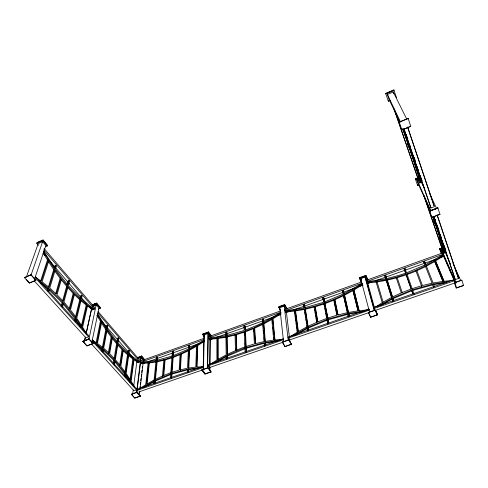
<?xml version="1.0" encoding="UTF-8"?>
<svg xmlns="http://www.w3.org/2000/svg" width="488" height="488" viewBox="0 0 488 488"><rect width="100%" height="100%" fill="white"/><g stroke="black" fill="none" stroke-linecap="round" stroke-linejoin="round"><path stroke-width="0.73" d="M210.798 335.537L210.792 335.866L208.278 332.053L208.278 332.383M211.054 371.984L207.943 367.714L201.825 370.008L204.972 374.064L211.054 371.984L207.943 367.714M283.382 342.088L209.34 367.604L209.358 366.5M212.548 338.8L209.694 339.819L209.706 339.142M209.755 370.764L209.797 367.031M209.834 364.042L210.133 339.373L209.889 364.024M209.809 370.746L209.852 367.013M208.455 366.439L208.461 366.073M203.167 369.355L203.941 334.963L208.114 333.469L207.583 367.836L208.065 333.487L210.169 336.385M209.34 367.604L208.01 365.854L208.028 364.756L283.534 338.629M209.694 339.819L208.425 338.074L208.449 336.732L280.49 310.966M210.987 336.092L208.468 332.609L208.48 331.944L202.709 334.018L202.697 334.683L204.387 336.988M204.972 374.064L201.831 369.819M205.35 373.753L202.209 369.69M203.667 334.042L203.673 333.713M203.478 369.989L204.252 334.853M203.069 333.89L203.051 334.555L204.326 336.287M203.344 333.829L203.331 334.158L208.303 332.377M197.079 366.86L197.762 345.553L204.265 341.38M196.548 345.449L195.81 367.116L188.301 368.074L189.149 349.621L196.548 345.449L196.981 346.022L189.588 350.195L188.789 367.903M196.859 349.756L196.908 348.267M188.1 372.381L188.252 369.074L201.434 367.586M172.471 356.661L172.02 356.1L172.343 351.683L173.1 351.415L172.782 355.831L188.423 349.079L188.569 345.894L189.338 345.62L189.198 348.682L204.435 340.234M188.618 371.63L188.71 369.642L188.252 369.074M189.661 348.639L189.771 346.187L189.338 345.62M187.337 371.966L187.465 369.221L171.508 373.491L171.166 378.237M188.374 350.024L187.514 368.214L179.926 369.916L180.889 353.568L188.374 350.024L188.813 350.591M180.383 370.483L181.335 354.129L180.889 353.568M171.727 377.444L171.971 374.052L171.508 373.491M172.099 372.228L173.161 357.423L172.709 356.862L180.121 353.904L179.139 370.124L171.587 372.405L172.709 356.862M173.283 355.654L173.545 351.976L173.1 351.415M170.428 377.828L170.727 373.765L154.806 380.561L154.537 383.318M170.806 372.68L171.947 357.131L164.633 359.394L163.254 375.65L170.806 372.68L171.27 373.241M163.785 375.467L165.09 359.955L164.633 359.394M162.943 376.547L162.474 375.992L163.883 359.601L156.679 361.279L154.903 379.548L155.379 380.103L157.142 361.828L156.679 361.279M155.08 383.184L155.282 381.116L154.806 380.561M157.295 360.242L157.545 357.68L157.087 357.125L156.343 357.393L156.038 360.473L156.495 361.029M157.087 357.125L156.776 360.327L172.02 356.1M153.757 383.611L154.019 380.951L142.13 387.728M154.117 379.951L155.946 361.419L148.895 362.37L146.498 384.251L154.117 379.951L154.592 380.506M147.059 384.044L149.358 362.92L148.895 362.37M145.088 362.828L142.228 363.853L141.294 362.761L148.175 362.438L145.705 384.727L138.616 389.296M140.544 396.134L137.116 392.132L131.333 394.304L134.816 398.098L140.544 396.134L137.116 392.132M139.306 392.773L139.489 391.266M139.849 388.247L140.025 386.74M140.3 384.477L140.568 382.214M140.745 380.707L141.014 378.444M141.288 376.181L141.465 374.674M141.733 372.411L142.008 370.148M142.276 367.885L142.453 366.378M139.342 394.932L139.794 391.162M140.062 388.899L143.106 363.255M136.573 392.315L140.855 357.619M136.786 392.962L141.148 357.515L137.811 358.71M141.386 356.435L141.428 356.1L144.204 359.363M137.878 390.809L137.384 390.26L137.524 389.15L203.307 366.384M144.241 359.955L141.465 356.685L141.544 356.02L137.36 357.558M134.816 398.098L131.357 394.115M91.463 343.936L133.925 390.742L136.384 389.894L136.518 388.777L92.238 339.599M135.03 359.815L137.512 362.688L139.867 361.846L140.032 360.492L98.088 311.533M132.626 394.395L133.261 389.851M133.7 386.093L136.915 361.193M133.614 358.607L130.668 380.433L126.124 373.418L128.783 354.861L133.614 358.607L132.821 358.894L128.551 355.606M129.948 379.969L132.821 358.894M125.593 377.09L125.977 374.424L133.163 385.599M124.361 376.095L124.666 374.028L114.839 361.559M124.916 372.283L127.478 354.709L122.952 350.512M127.618 353.757L128.082 350.555L128.881 350.268L129.363 350.835L128.923 353.916L137.671 360.492L139.08 362.126L134.121 358.967L131.138 381.201L134.664 387.228M125.087 376.498L125.489 373.735L115.174 360.687L114.393 365.439M128.277 354.422L125.636 372.722L120.835 366.232L123.354 349.811L128.277 354.422L127.478 354.709M128.881 350.268L128.417 353.471L118.078 342.979L118.804 338.556L118.297 337.97L117.492 338.269L116.882 341.96M119.615 365.14L122.037 349.591L117.584 344.851M122.842 349.298L120.329 365.585L115.351 359.595L117.907 344.016L122.842 349.298L122.037 349.591M113.972 364.176L114.649 360.095L103.499 349.207L102.98 351.964M117.401 343.424L114.826 359.009L109.641 353.617L112.484 337.36L117.401 343.424L116.589 343.729L114.119 358.564M118.297 337.97L117.571 342.393L107.256 329.016L107.848 325.825L107.329 325.221L106.512 325.526L106.048 327.985M113.362 363.115L113.814 360.4L103.218 350.018M111.978 336.702L109.092 353.086L103.682 348.194L107.079 329.961L111.978 336.702L111.16 337.007L108.251 353.397M102.425 351.378L102.925 348.719L93.165 341.618M106.579 329.229L103.114 347.718L97.429 343.46L101.748 321.683L106.579 329.229L105.756 329.534L102.267 348.029M107.329 325.221L106.756 328.29L97.295 313.558M101.705 351.025L102.077 349.03L102.925 348.719M96.124 342.631L100.424 321.183L97.136 315.553M97.228 313.924L101.248 320.866L96.831 343.052L92.671 340.429M93.08 343.662L88.987 338.91L82.838 341.393L86.998 345.925L93.08 343.662L88.95 339.093L82.838 341.393M98.417 309.032L100.333 308.288L100.473 307.623L96.636 303.109L92.153 304.854M91.823 342.43L98.966 307.965L96.221 304.738L92.787 306.074M86.998 345.925L82.881 341.204M88.926 339.233L96.221 304.738M100.333 308.288L96.496 303.768L96.636 303.109M34.258 280.887L85.949 337.861L88.554 336.879L88.792 335.775L35.337 276.409M89.072 306.586L92.043 310.026L94.532 309.063L94.824 307.721L44.097 248.52M84.509 340.795L85.315 337.129M86.126 333.463L91.451 309.276M84.57 340.868L85.382 337.202M86.187 333.536L91.512 309.343M87.047 304.713L82.076 326.32L76.75 318.267L81.191 299.925L87.047 304.713L86.205 305.037L81.374 325.929M75.866 321.897L76.506 319.262L84.784 331.84M75.262 321.195L75.927 318.457L63.635 303.066L62.543 307.092M80.575 299.376L76.171 317.456L70.479 309.874L74.64 293.685L80.575 299.376L79.733 299.711L75.475 317.072M80.117 298.144L80.733 295.618L81.575 295.283L80.807 298.436L68.375 285.651L69.552 281.314L68.954 280.612L68.1 280.96L67.106 284.571M74.719 320.165L75.054 318.792L63.214 303.957M74.023 293.056L69.882 309.111L63.928 301.993L68.1 286.663L74.023 293.056L73.169 293.398L69.003 309.459M61.903 306.385L63.007 302.359L49.471 288.945L48.641 291.653M67.49 285.962L63.3 301.285L57.029 294.728L61.622 278.77L67.49 285.962L66.63 286.31L62.617 300.907M68.954 280.612L67.765 284.949L55.492 269.175L56.437 266.07L55.809 265.338L54.943 265.698L54.394 267.491M61.195 306.067L62.122 302.712L63.007 302.359M55.687 293.697L60.152 278.343L61.018 277.989L55.211 270.102L49.77 287.957L56.364 294.069L61.018 277.989M47.97 290.94L48.77 288.329L38.912 280.521M54.613 269.248L49.068 287.347L42.072 281.808L48.922 260.543L54.613 269.248L53.741 269.608L48.397 286.987M55.809 265.338L54.894 268.333L43.755 251.326M47.47 290L47.867 288.695L48.77 288.329M40.65 280.911L47.464 259.976L48.343 259.61L43.487 251.411M48.343 259.61L41.328 281.259L35.661 277.373M35.844 280.393L30.976 274.75L24.4 277.629L29.365 283.052L35.844 280.393L30.976 274.75M45.335 246.818L47.367 245.952L47.58 245.311L43.048 239.974L36.929 242.591L36.698 243.231L38.528 245.354M46.824 245.122L43.048 240.224M34.52 279.099L45.848 245.568L42.602 241.755L38.229 243.622L26.358 277.129M29.365 283.052L35.905 280.21M36.698 243.231L42.828 240.608L43.048 239.974M31 275.208L42.602 241.755M37.692 242.786L37.802 242.469M444.007 281.277L435.552 261.001L443.866 255.602L443.623 254.882L435.296 260.287L444.043 281.259L453.962 280.277M375.553 307.007L382.147 302.755L382.458 303.438M204.429 340.417L197.329 344.979L196.603 367.049L202.435 366.769M377.139 306.861L391.858 298.406L392.95 301.645M208.425 338.074L280.637 312.283L281.009 312.906L272.579 318.194L274.652 339.983L275.049 340.606L272.963 318.81L280.801 313.9M209.059 364.957L216.879 360.053L216.898 337.977L208.852 338.654L211.334 337.769L225.901 335.634L226.31 336.226M290.47 311.045L286.163 312.576L285.053 310.71L362.047 283.211L362.358 283.882L353.672 289.335L359.296 311.423L353.995 290L362.078 284.931M289.756 336.873L297.216 332.2L294.288 310.435L285.425 311.332L288.072 310.386L303.993 307.867L303.542 304.866L304.439 304.549L305.177 307.672M362.358 283.882L359.546 284.882L344.052 293.624L343.375 290.653L342.448 290.982L343.149 294.069L324.569 301.944L324.916 302.591L323.757 297.656L322.842 297.979L323.654 302.273L304.915 307.66L304.439 304.549M292.464 335.982L307.031 327.845L307.428 330.443M212.176 363.749L226.188 355.905L226.615 356.496L226.658 359.131M434.436 260.805L426.164 265.448L426.427 266.155L434.692 261.519L434.436 260.805L442.982 281.393L433.106 283.003L426.164 265.448M383.019 302.231L391.559 297.442L386.032 279.697L376.864 281.253L383.117 302.188M144.393 387.161L154.495 381.506L154.019 380.951M263.916 323.819L272.103 319.317L271.718 318.701L263.532 323.209L264.966 341.429L265.368 342.045L263.916 323.819L263.532 323.209M217.752 359.54L226.176 354.91L225.913 336.567L217.739 337.873L217.752 359.54L218.185 360.132L218.16 338.459L217.739 337.873M352.781 289.86L344.26 294.538L348.347 312.46L357.942 310.886L352.781 289.86L357.911 310.106M353.105 290.519L344.589 295.191L348.517 312.405M380.829 305.397L392.157 299.095M214.83 362.944L226.615 356.496M295.124 335.183L307.397 328.485L307.696 330.431M306.885 326.868L298.113 331.675L295.209 310.307L304.134 308.788L307.251 327.503L306.903 325.246M425.81 264.557L440.816 255.889L443.623 254.882M188.039 350.97L181.335 354.129M154.903 379.548L162.474 375.992M432.087 283.229L425.274 265.899L416.612 269.949L422.455 285.529L432.094 283.211M262.19 324.666L254.693 328.131L255.669 343.558M155.282 381.116L171.19 374.326L170.727 373.765M343.357 294.99L334.548 299.059L337.867 314.961L347.352 312.662L347.688 313.326L343.357 294.99L347.352 312.662M343.686 295.643L334.884 299.711L338.062 314.894M424.926 265.002L406.535 272.847L405.052 268.65L404.143 268.973L405.9 273.866M263.782 322.135L263.221 319.256L262.349 319.567L262.593 322.708L256.956 325.374L245.025 330.187L244.823 325.819L243.963 326.124L244.165 330.492L226.749 335.451L226.7 332.285L225.852 332.59L225.901 335.634M393.584 300.608L392.755 297.961L411.549 290.037L412.97 293.983M393.676 300.632L393.053 298.644L411.829 290.738M227.103 358.21L227.06 355.478L239.053 350.152L244.952 347.956L245.366 348.56L227.487 356.069L227.524 358.119M308.361 330.095L307.946 327.399L326.887 319.469L327.241 320.122L308.312 328.04L308.63 330.059M180.566 354.465L173.161 357.423M254.297 327.527L262.666 323.642L264.057 341.612L255.309 343.686L254.297 327.527L254.693 328.131M415.709 270.34L406.882 273.829L412.165 288.658L421.467 285.797L421.742 286.505L415.709 270.34L415.977 271.041L413.287 272.2L407.163 274.524L406.882 273.829M253.827 328.503L245.476 331.803L246.166 346.443M325.106 303.591L333.969 300.102L333.633 299.449L324.758 302.944L327.985 318.731L324.758 302.944M385.624 93.409L393.822 89.902L394.084 90.42L385.868 93.934L385.624 93.409L388.411 101.248L390.449 100.382M38.46 242.188L42.389 240.505M386.264 93.428L392.651 90.695M399.837 122.085L389.21 99.717L387.405 94.483L393.267 91.982L406.888 119.414M401.24 292.91L392.45 296.991L386.978 279.496L396.049 277.245L396.335 277.928L387.271 280.179L386.978 279.496M402.155 292.519L411.183 289L405.961 274.158L396.982 276.983L402.21 292.507M236.381 350.201L244.903 346.883L244.207 331.511L235.881 334.121L236.381 350.201L236.802 350.799L236.29 334.719L235.881 334.121M313.991 306.354L316.706 322.324L307.794 326.411L305.061 308.587L313.991 306.354L314.339 306.995L305.415 309.221L305.061 308.587M399.215 122.14L408.133 118.444L399.215 122.14L401.917 129.942L410.768 126.307L408.133 118.444M24.4 277.629L30.909 274.933M402.789 128.899L405.809 137.512L406.968 137.043M424.841 189.393L418.631 175.881L420.699 182.585L409.432 148.309L407.358 143.618L408.486 143.161M410.689 148.138L406.175 138.549L409.517 148.224L410.658 147.766L409.53 144.46M417.508 168.104L412.848 158.075L413.976 157.624L413.318 155.642M421.986 180.426L415.837 167.134L416.959 166.695M424.401 188.197L418.405 175.161L419.509 174.728L421.412 178.846M419.003 184.928L417.643 185.452L415.282 178.828L418.021 177.76M92.22 304.939L96.703 303.188L96.563 303.847L92.714 305.348M415.319 178.937L418.057 177.87M93.104 304.713L96.63 303.341M415.874 178.858L417.807 178.108M92.647 305.268L96.496 303.768M415.544 179.413L418.289 178.346M418.326 178.456L415.581 179.523L415.282 178.828M418.417 184.196L416.923 179.865L418.265 179.34M92.848 306.147L96.276 304.811M416.953 179.956L418.301 179.431M393.865 108.525L419.07 181.817L419.613 183.006L421.785 182.164M418.741 184.336L417.374 184.861L417.643 185.452M75.054 318.792L75.927 318.457M100.424 321.183L101.248 320.866M245.074 331.2L253.431 327.899L254.413 343.93L245.787 346.571L245.074 331.2L245.476 331.803M403.966 129.07L430.947 207.955L434.405 206.656L407.651 126.959M429.696 210.95L437.827 207.9L429.696 210.95L431.91 217.343L439.987 214.336L437.827 207.9M429.739 211.066L437.864 208.01M429.775 211.121L437.907 208.071M87.035 345.742L93.117 343.473M434.052 216.648L432.99 217.044L438.511 229.323M432.874 216.977L436.04 225.865L437.095 225.474L438.023 227.524M441.518 238.272L436.309 226.645L438.736 233.831L439.78 233.453M445.446 249.057L438.968 234.539L441.103 241.041L442.134 240.663M113.814 360.4L114.649 360.095M441.311 241.676L443.074 247.264L444.092 246.898M287.219 308.904L284.65 304.549L278.508 306.757L280.435 310.502M361.327 282.332L359.29 277.696L365.841 275.342L367.989 280.027M441.317 253.809L439.584 248.819L442.634 247.721M138.568 357.448L140.446 356.771M279.789 306.671L284.394 305.018M362.017 277.111L359.882 277.873L359.802 277.556M137.287 358.192L141.465 356.685M202.697 334.683L208.468 332.609M278.581 307.409L284.73 305.195L284.65 304.549M359.461 278.337L366.018 275.982L367.854 279.996M442.647 248.441L439.859 249.441L439.584 248.819M286.06 309.252L284.217 306.141L279.831 307.714L283.546 341.624M369.727 312.723L360.65 278.691L365.39 276.989L366.921 280.332M442.335 253.37L441.097 249.801L442.805 249.191M203.905 338.361L140.989 360.864L140.825 362.218L203.874 339.703M361.7 281.918L284.894 309.386L285.053 310.71M366.049 280.362L442.817 252.9M423.517 194.743L443.195 251.96L443.757 253.223L445.764 252.509M443.372 254.169L366.409 281.655L366.226 281.009M141.294 362.761L143.496 361.974L156.038 360.473M281.009 312.906L278.38 313.845L263.459 322.281L263.221 319.256M366.714 282.326L375.912 281.387L376.217 282.058L367.025 282.997L366.714 282.326L369.367 281.381L385.752 278.8L384.837 275.86L385.74 275.537L386.795 278.66M423.999 262.684L423.736 261.983L424.658 261.653L425.841 264.679M142.862 362.913L141.758 363.304L148.639 362.987L148.175 362.438M156.8 357.948L157.545 357.68M285.639 310.636L285.791 311.954L287.115 311.484M361.266 285.047L362.669 284.547L362.98 285.218L358.674 286.749M404.143 268.973L404.418 269.663L405.333 269.339L405.052 268.65M441.06 256.603L443.866 255.602M147.943 361.809L198.714 343.729M201.575 342.71L204.435 341.691M216.117 337.531L243.945 327.619M245.366 327.106L274.622 316.688M277.477 315.675L281.039 314.4M293.343 310.02L355.087 288.03M367.33 283.662L370.923 282.387M375.223 280.856L436.223 259.128M439.09 258.103L444.117 256.316M124.666 374.028L125.489 373.735M369.434 312.43L289.445 339.996L288.292 338.117L288.164 337.025L368.91 309.087L369.227 309.764M373.491 307.501L454.456 279.484M433.734 216.465L454.871 278.526L455.328 279.581L458.513 278.477L437.108 214.708M137.384 390.26L203.282 367.488M208.01 365.854L283.656 339.715M288.292 338.117L369.19 310.161L368.91 309.087M373.784 308.575L454.914 280.539L455.475 282.174M282.302 342.07L288.835 339.819L291.537 344.223L285.059 346.632L282.302 342.07L285.059 346.632M368.41 312.387L375.406 309.971L377.627 314.723L370.715 317.291L368.41 312.387L370.715 317.291M454.34 282.753L461.819 280.179L454.34 282.753L456.164 288.018L463.6 285.474L461.819 280.179M131.333 394.304L137.091 392.321M201.825 370.008L207.937 367.897M282.326 342.259L288.859 340.002L291.562 344.406M368.452 312.564L375.455 310.154L377.675 314.906M138.86 391.894L202.477 369.971M374.735 310.606L454.224 283.211M134.834 397.909L140.568 395.951M204.972 373.881L211.06 371.795M285.041 346.45L291.537 344.223M370.666 317.108L377.627 314.723M406.242 274.848L397.269 277.672L396.982 276.983M323.843 303.274L314.912 306.092L317.633 321.934L326.692 318.408L323.843 303.274L324.727 306.806M324.185 303.92L315.266 306.732L314.912 306.092M171.672 357.93L165.09 359.955M414.105 294.252L412.494 289.707L432.472 284.175L433.765 287.45M327.637 318.078L336.897 315.224L333.633 299.449M328.589 323.105L327.838 319.14L347.572 313.644L348.176 316.322M327.838 319.14L328.186 319.793L347.907 314.303L348.212 315.644M246.062 352.342L245.842 347.651L264.13 342.606L264.392 346.004M245.842 347.651L246.251 348.249L263.624 343.43M171.971 374.052L187.13 369.959M235.027 334.365L226.761 336.391L227.048 354.477L235.503 350.579L235.027 334.365L235.436 334.957L227.176 336.982L226.761 336.391M236.29 334.719L244.61 332.108L244.744 335.036M157.142 361.828L164.34 360.156L163.883 359.601M446.581 282.546L433.753 284.669L433.484 283.955L448.99 281.509M349.152 316.01L348.566 313.43L364.951 310.911M348.566 313.43L348.902 314.095L361.998 311.93M391.632 297.418L386.331 280.38L377.169 281.93L376.864 281.253M265.252 345.034L265.045 342.417L280.447 340.264M265.045 342.417L265.448 343.034L277.251 341.21M264.966 341.429L273.725 340.093L271.718 318.701M188.71 369.642L198.232 368.385M155.709 362.078L149.358 362.92M295.209 310.307L295.575 310.941L304.494 309.423L304.726 310.929M358.967 310.752L367.806 309.88M216.715 338.635L209.273 339.239M218.16 338.459L226.328 337.159L225.913 336.567M274.652 339.983L282.503 339.343M285.791 311.954L294.654 311.063L294.288 310.435M133.84 359.613L138.299 362.407L137.354 361.315M96.996 345.108L102.077 349.03M86.205 305.037L80.856 300.693M87.291 305.86L92.873 309.703L92.037 308.733M40.876 283.064L47.867 288.695M49.264 289.939L62.122 302.712M79.733 299.711L74.274 294.514M73.169 293.398L67.753 287.578M26.45 279.618L29.433 282.869M137.744 393.346C131.955 387.216 145.363 401.874 138.726 394.438M34.971 277.489L88.554 336.879M92.006 340.709L136.384 389.894M43.005 253.229L44.987 255.523M48.452 259.537L86.596 303.713M96.819 315.559L98.808 317.853M101.785 321.305L117.169 339.123M118.157 340.27L133.541 358.088M81.575 295.283L82.155 295.96L81.417 298.998L92.031 307.44L93.702 309.386L87.663 305.177L82.624 327.192L86.84 334.231M43.658 249.819L94.532 309.063M97.813 312.875L139.867 361.846M141.148 357.515L143.466 360.235M143.496 361.974L143.96 362.523M141.544 356.02L144.784 359.833M96.569 303.261L99.79 307.471L98.844 306.36M144.442 359.955L141.203 356.142L141.124 356.813L143.899 360.077M42.828 240.608L47.367 245.952M142.459 358.18L143.387 359.266M66.63 286.31L61.207 279.703M116.589 343.729L112.045 338.16M172.343 351.683L172.795 352.245M60.152 278.343L54.937 271.298M189.149 349.621L189.588 350.195M188.569 345.894L189.008 346.462M111.16 337.007L106.768 330.986M208.114 333.469L210.218 336.366M208.48 331.944L211.414 336.006M227.06 355.478L227.487 356.069M225.852 332.59L226.267 333.176M226.7 332.285L227.109 332.877L227.152 335.409M76.049 320.201L81.002 327.552M244.903 346.883L245.318 347.486M125.556 375.309L130.198 382.385M53.741 269.608L48.629 261.842M243.963 326.124L244.366 326.728M244.823 325.819L245.22 326.423L245.391 330.059M105.756 329.534L101.419 322.812M262.593 322.708L262.983 323.318M262.349 319.567L262.739 320.177M47.464 259.976L43.31 252.998M288.164 337.025L288.676 338.745M288.933 338.282L289.311 338.91M279.624 308.611L280.368 309.849M284.974 310.051L286.163 312.576M297.216 332.2L297.589 332.834M284.73 305.195L286.932 308.935M284.724 305.311L285.456 306.555M307.946 327.399L308.312 328.04M303.542 304.866L303.896 305.5M316.706 322.324L317.066 322.965M322.842 297.979L323.727 301.486M334.548 299.059L334.884 299.711M396.305 97.258L396.567 97.783L393.822 89.902M410.768 126.307L401.917 129.942M343.375 290.653L344.211 293.538M342.448 290.982L342.777 291.641M344.26 294.538L344.589 295.191M387.405 94.483L400.544 122.043M403.363 129.381L407.803 138.726M403.106 129.125L407.803 139.013M405.809 137.512L410.689 147.858M359.546 284.882L359.863 285.547M388.161 100.717L388.411 101.248M407.358 143.618L409.109 147.352L402.649 128.777M409.517 148.224L415.111 160.174M415.129 160.485L409.841 149.188L412.848 158.075M439.987 214.336L431.91 217.343M360.65 278.691L361.266 280.027M359.29 277.696L361.468 282.357M429.635 193.504L436.675 208.65M360.705 278.672L361.327 280.002M418.472 170.428L413.141 158.954L415.837 167.134M422.022 180.755L416.099 167.939L418.405 175.161M365.982 277.672L366.592 279.008M365.762 277.318L366.683 279.325M365.652 278.453L366.573 280.46M369.367 281.381L369.672 282.052M367.452 280.142L365.433 275.488M433.57 216.227L435.095 219.594M433.698 216.709L435.57 220.857M416.923 179.865L430.886 210.822M418.411 184.183L430.514 211.06M433.289 217.898L439.072 230.763M463.6 285.474L456.164 288.018M452.98 263.239L460.751 280.563M436.04 225.865L440.938 236.796M455.438 269.632L457.305 273.798M457.927 275.189L459.171 277.965M438.736 233.831L444.849 247.538M458.043 277.428L458.513 278.477M444.995 248.941L445.904 250.978M441.103 241.041L446.837 254.114M443.074 247.264L450.302 263.758M456.054 282.985L441.469 249.667L442.457 252.522M446.959 262.977L447.868 265.063M449.393 268.54L450.302 270.626M441.097 249.801L455.658 283.119M442.939 254.76L453.864 279.801M454.474 281.192L455.078 282.582M441.951 252.821L442.085 253.132L440.963 249.966M440.292 249.289L440.017 248.66L441.774 253.565M454.804 282.595L456.548 287.682M392.755 297.961L393.053 298.644M384.837 275.86L385.685 278.306M386.032 279.697L386.331 280.38M434.692 261.519L443.238 282.113M412.494 289.707L412.781 290.409L432.74 284.882L432.472 284.175M433.484 283.955L434.503 286.566M423.736 261.983L424.95 265.1M416.612 269.949L416.88 270.651L419.765 269.406L425.542 266.601L425.274 265.899M424.658 261.653L424.92 262.355M404.418 269.663L405.65 273.17L399.459 275.22L386.691 278.593L385.74 275.537M405.961 274.158L411.183 289M411.549 290.037L412.915 293.935M406.046 134.389L406.736 136.378M436.4 223.443L437.095 225.474M433.765 219.533L435.619 224.919L433.801 220.863L435.888 225.7L440.713 240.157M394.377 109.611L419.613 183.006M424.066 195.95L443.757 253.223M439.651 237.943L439.395 237.192L444.757 252.869L443.238 247.819M403.899 128.503L430.947 207.955M433.923 216.702L455.328 279.581M393.267 91.982L393.932 93.952M407.694 127.484L433.942 205.661M437.126 215.141L457.805 276.714M396.049 277.245L401.295 292.892M387.271 280.179L392.535 296.978M391.858 298.406L392.852 301.596M375.912 281.387L382.25 302.725M377.187 314.876L374.967 310.124M367.281 279.539L367.366 279.862M365.841 275.342L366.018 275.982M367.525 282.509L374.516 307.867M367.769 284.809L368.367 286.981M369.166 289.878L369.764 292.056M370.16 293.501L370.758 295.679M372.155 300.748L372.753 302.926M373.149 304.372L373.747 306.549M365.061 275.665L365.146 275.982M365.39 276.989L374.528 310.276M365.036 277.117L374.15 310.405M348.902 314.095L349.341 316.029M342.918 292.257L343.339 294.111M334.268 301.535L336.946 314.449M328.186 319.793L328.82 323.099M323.757 297.656L324.569 301.944M325.002 308.245L325.679 311.85M325.954 313.29L326.771 317.615M327.369 320.781L327.741 322.763M326.887 319.469L327.759 324.099M315.266 306.732L317.865 321.854M314.711 309.172L314.961 310.624M315.205 312.076L315.455 313.528M315.699 314.98L315.95 316.431M316.2 317.883L316.444 319.335M316.694 320.787L316.938 322.239M305.415 309.221L308.166 327.051M304.012 306.25L304.238 307.751M304.951 312.436L305.299 314.693M305.525 316.2L305.756 317.706M305.988 319.213L306.214 320.72M306.446 322.226L306.678 323.733M295.575 310.941L298.388 331.572M294.758 311.814L294.959 313.314M295.264 315.565L295.466 317.072M295.667 318.572L295.972 320.823M296.277 323.074L296.478 324.575M296.68 326.075L296.985 328.332M297.186 329.833L297.387 331.334M286.419 312.265L289.408 337.135M289.677 339.392L290.043 342.405M284.217 306.141L288.201 340.02M272.377 322.269L272.517 323.745M272.865 327.436L273.005 328.912M273.353 332.596L273.493 334.073M273.841 337.763L274.049 339.977M265.448 343.034L265.6 344.998M263.111 325.002L263.288 327.247M263.581 330.992L263.758 333.237M264.106 337.733L264.282 339.977M264.587 343.9L264.746 345.937M253.87 329.235L254.01 331.419M254.37 337.251L254.504 339.435M246.251 348.249L246.409 351.604M245.116 343.095L245.214 345.29M244.952 347.956L245.135 351.982M235.856 348.963L235.899 350.439M227.176 336.982L227.457 354.319M226.188 355.905L226.237 359.199M89.06 338.989L82.911 341.472L89.06 338.989"/></g></svg>
